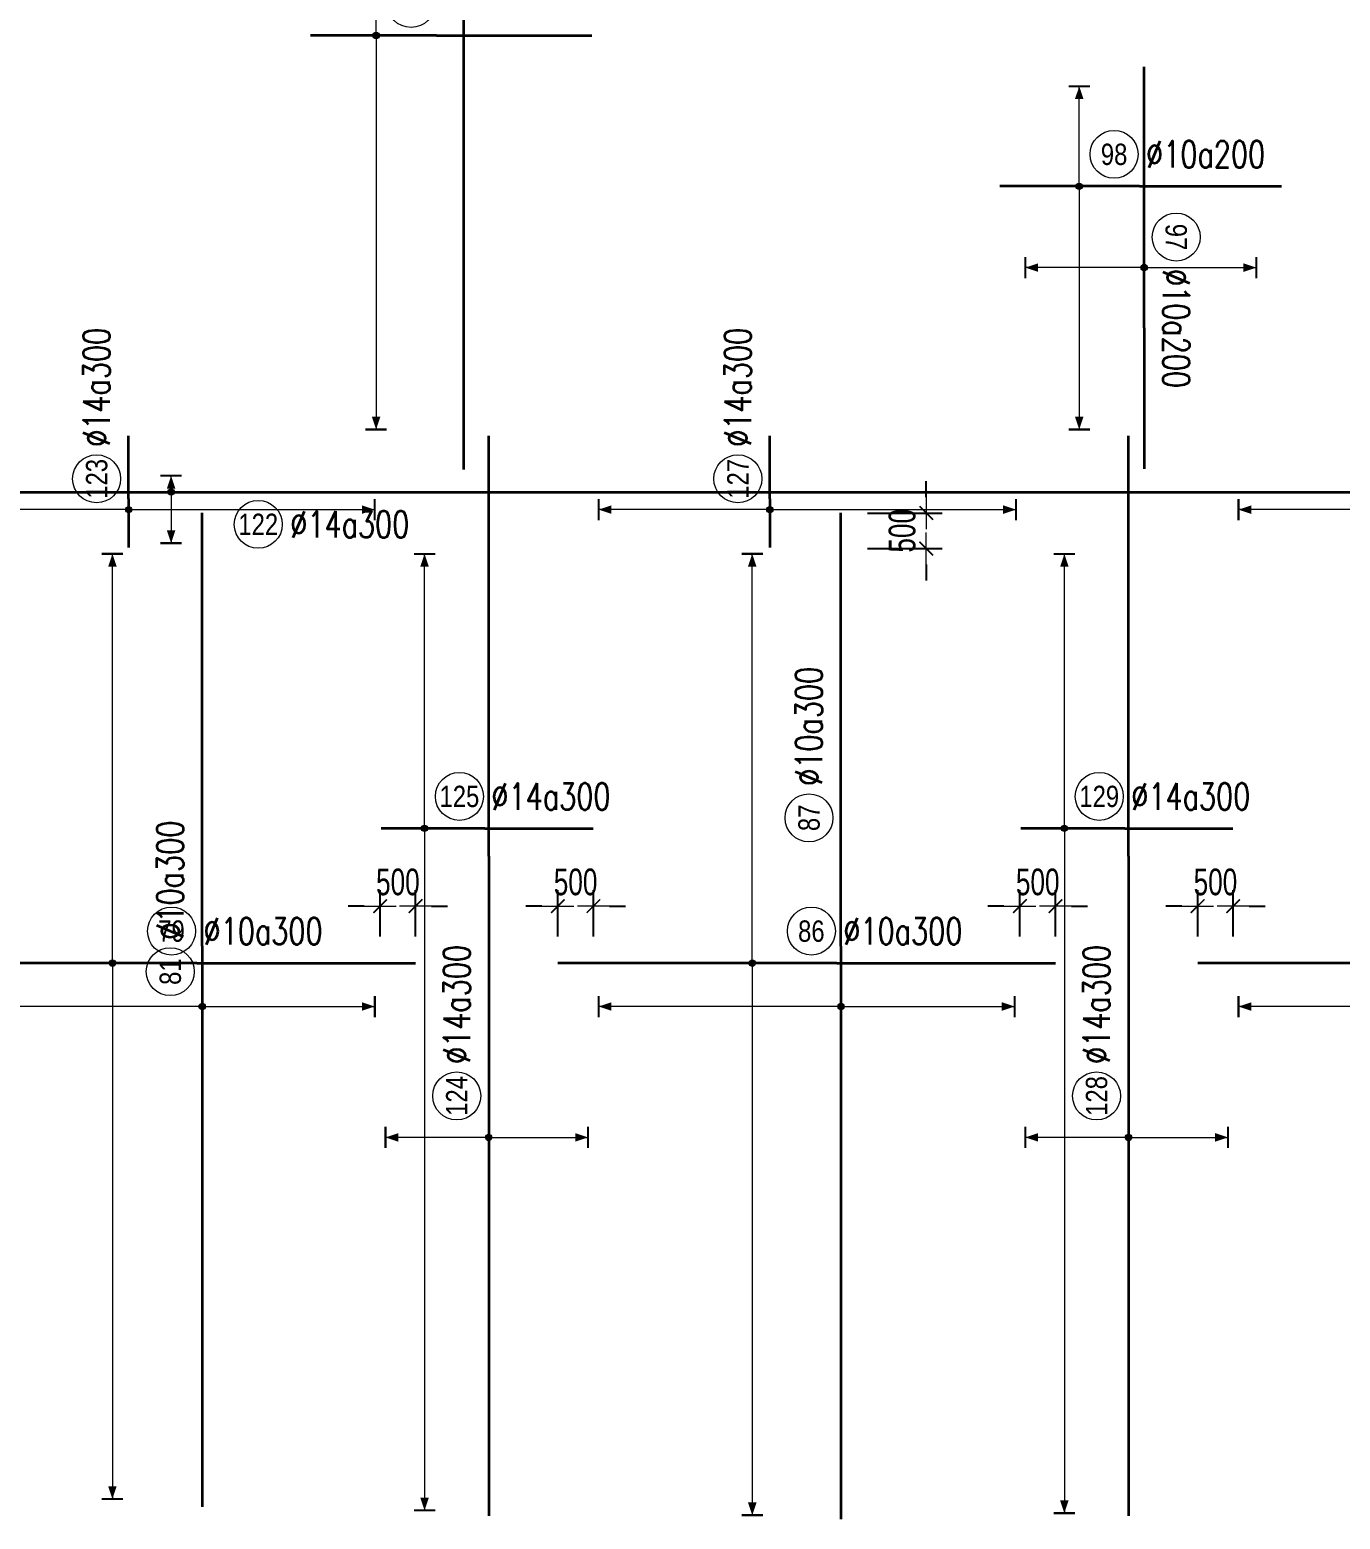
# Model space of a CAD drawing. Header units: millimetres. Extents: x -179076 to 505271, y -26127 to 124331.
# Drawn here: x 48273 to 66705, y 37041 to 58000 of the extents above; entities that cross this region are included whole.
import ezdxf
from ezdxf.enums import TextEntityAlignment as Align

# ---------------------------------------------------------------- set-up
doc = ezdxf.new("R2010")
doc.units = ezdxf.units.MM
doc.layers.get('0').update_dxf_attribs({"lineweight": 20})
doc.layers.get('Defpoints').update_dxf_attribs({"color": 151, "lineweight": 9})
for name, color, linetype, lineweight in [('NDC_S_DIM', 1, 'Continuous', 15), ('NDC_S_REBAR', 4, 'Continuous', 35), ('NDC_S_VN TEXT', 7, 'Continuous', 20)]:
    doc.layers.add(name, color=color, linetype=linetype, lineweight=lineweight)
doc.styles.add('ARIAL', font='arial.ttf', dxfattribs={"width": 0.8})
doc.styles.add('NDC_DIM', font='', dxfattribs={"width": 0.75})
doc.styles.add('NDC_EN TXT', font='romans.shx', dxfattribs={"width": 0.8})
doc.styles.get('NDC_DIM').set_extended_font_data('Dotum')
doc.dimstyles.new('NDC_dim_150', dxfattribs={"dimscale": 150, "dimtxt": 2.5, "dimasz": 1.5, "dimexe": 1.5, "dimexo": 2.5, "dimgap": 1, "dimtad": 1, "dimdec": 0, "dimzin": 0, "dimdsep": 46, "dimtxsty": 'NDC_DIM', "dimblk": 'DIMMARK', "dimcen": 0.09, "dimdle": 1.2, "dimclrd": 1, "dimclre": 1, "dimclrt": 3, "dimadec": 0, "dimazin": 0, "dimtfac": 1, "dimtdec": 0, "dimtix": 1, "dimtofl": 0, "dimtmove": 0, "dimatfit": 3, "dimfxl": 8, "dimfxlon": 1, "dimtolj": 1, "dimtzin": 0, "dimarcsym": 0})

# ---------------------------------------------------------------- blocks, each defined once
blk = doc.blocks.new('DIMMARK')
at = {"layer": 'NDC_S_DIM', "color": 1}
blk.add_line((-1.5, 0), (1, 0), dxfattribs=at)
at = {"layer": 'NDC_S_DIM', "color": 2, "const_width": 0.1}
blk.add_lwpolyline([(-0.424, -0.424), (0.424, 0.424)], dxfattribs=at)
blk = doc.blocks.new('*D227')
at = {"layer": 'Defpoints', "color": 0, "transparency": 16777216}
for p in [(65200, 45668), (64700, 44867), (65200, 44867)]:
    blk.add_point(p, dxfattribs=at)
at = {"layer": 'NDC_S_DIM', "color": 1, "lineweight": -2, "transparency": 16777216}
for p, q in [((64700, 45242), (64700, 45893)), ((65200, 45242), (65200, 45893)), ((64475, 45668), (64250, 45668)), ((65425, 45668), (65650, 45668))]:
    blk.add_line(p, q, dxfattribs=at)
at = {"layer": 'NDC_S_DIM', "color": 1, "lineweight": -2, "transparency": 16777216, "xscale": 225, "yscale": 225, "zscale": 225}
blk.add_blockref('DIMMARK', (64700, 45668), dxfattribs=at)
at = {"layer": 'NDC_S_DIM', "color": 1, "lineweight": -2, "transparency": 16777216, "xscale": 225, "yscale": 225, "zscale": 225, "rotation": 180}
blk.add_blockref('DIMMARK', (65200, 45668), dxfattribs=at)
at = {"layer": 'NDC_S_DIM', "color": 3, "transparency": 16777216, "insert": (64950, 46006), "char_height": 375, "attachment_point": 5, "style": 'NDC_DIM'}
blk.add_mtext('\\A1;500', dxfattribs=at)
blk = doc.blocks.new('*D228')
at = {"layer": 'Defpoints', "color": 0, "transparency": 16777216}
for p in [(62200, 45668), (62200, 44867), (62700, 44867)]:
    blk.add_point(p, dxfattribs=at)
at = {"layer": 'NDC_S_DIM', "color": 1, "lineweight": -2, "transparency": 16777216}
for p, q in [((62200, 45242), (62200, 45893)), ((62700, 45242), (62700, 45893)), ((61975, 45668), (61750, 45668)), ((62925, 45668), (63150, 45668))]:
    blk.add_line(p, q, dxfattribs=at)
at = {"layer": 'NDC_S_DIM', "color": 1, "lineweight": -2, "transparency": 16777216, "xscale": 225, "yscale": 225, "zscale": 225}
blk.add_blockref('DIMMARK', (62200, 45668), dxfattribs=at)
at = {"layer": 'NDC_S_DIM', "color": 1, "lineweight": -2, "transparency": 16777216, "xscale": 225, "yscale": 225, "zscale": 225, "rotation": 180}
blk.add_blockref('DIMMARK', (62700, 45668), dxfattribs=at)
at = {"layer": 'NDC_S_DIM', "color": 3, "transparency": 16777216, "insert": (62450, 46006), "char_height": 375, "attachment_point": 5, "style": 'NDC_DIM'}
blk.add_mtext('\\A1;500', dxfattribs=at)
blk = doc.blocks.new('*D229')
at = {"layer": 'Defpoints', "color": 0, "transparency": 16777216}
for p in [(56200, 45668), (55700, 44867), (56200, 44867)]:
    blk.add_point(p, dxfattribs=at)
at = {"layer": 'NDC_S_DIM', "color": 1, "lineweight": -2, "transparency": 16777216}
for p, q in [((55700, 45242), (55700, 45893)), ((56200, 45242), (56200, 45893)), ((55475, 45668), (55250, 45668)), ((56425, 45668), (56650, 45668))]:
    blk.add_line(p, q, dxfattribs=at)
at = {"layer": 'NDC_S_DIM', "color": 1, "lineweight": -2, "transparency": 16777216, "xscale": 225, "yscale": 225, "zscale": 225}
blk.add_blockref('DIMMARK', (55700, 45668), dxfattribs=at)
at = {"layer": 'NDC_S_DIM', "color": 1, "lineweight": -2, "transparency": 16777216, "xscale": 225, "yscale": 225, "zscale": 225, "rotation": 180}
blk.add_blockref('DIMMARK', (56200, 45668), dxfattribs=at)
at = {"layer": 'NDC_S_DIM', "color": 3, "transparency": 16777216, "insert": (55950, 46006), "char_height": 375, "attachment_point": 5, "style": 'NDC_DIM'}
blk.add_mtext('\\A1;500', dxfattribs=at)
blk = doc.blocks.new('*D230')
at = {"layer": 'Defpoints', "color": 0, "transparency": 16777216}
for p in [(53200, 45668), (53200, 44867), (53700, 44867)]:
    blk.add_point(p, dxfattribs=at)
at = {"layer": 'NDC_S_DIM', "color": 1, "lineweight": -2, "transparency": 16777216}
for p, q in [((53200, 45242), (53200, 45893)), ((53700, 45242), (53700, 45893)), ((52975, 45668), (52750, 45668)), ((53925, 45668), (54150, 45668))]:
    blk.add_line(p, q, dxfattribs=at)
at = {"layer": 'NDC_S_DIM', "color": 1, "lineweight": -2, "transparency": 16777216, "xscale": 225, "yscale": 225, "zscale": 225}
blk.add_blockref('DIMMARK', (53200, 45668), dxfattribs=at)
at = {"layer": 'NDC_S_DIM', "color": 1, "lineweight": -2, "transparency": 16777216, "xscale": 225, "yscale": 225, "zscale": 225, "rotation": 180}
blk.add_blockref('DIMMARK', (53700, 45668), dxfattribs=at)
at = {"layer": 'NDC_S_DIM', "color": 3, "transparency": 16777216, "insert": (53450, 46006), "char_height": 375, "attachment_point": 5, "style": 'NDC_DIM'}
blk.add_mtext('\\A1;500', dxfattribs=at)
blk = doc.blocks.new('*D237')
at = {"layer": 'Defpoints', "color": 0, "transparency": 16777216}
for p in [(59683, 51200), (59683, 50700), (60882, 50700)]:
    blk.add_point(p, dxfattribs=at)
at = {"layer": 'NDC_S_DIM', "color": 1, "lineweight": -2, "transparency": 16777216}
for p, q in [((60882, 51425), (60882, 51650)), ((60058, 51200), (61107, 51200)), ((60058, 50700), (61107, 50700)), ((60882, 50475), (60882, 50250))]:
    blk.add_line(p, q, dxfattribs=at)
at = {"layer": 'NDC_S_DIM', "color": 1, "lineweight": -2, "transparency": 16777216, "xscale": 225, "yscale": 225, "zscale": 225}
for p, rotation in [((60882, 51200), 270), ((60882, 50700), 90)]:
    blk.add_blockref('DIMMARK', p, dxfattribs=dict(at, rotation=rotation))
at = {"layer": 'NDC_S_DIM', "color": 3, "transparency": 16777216, "insert": (60544, 50950), "char_height": 375, "attachment_point": 5, "rotation": 90, "style": 'NDC_DIM'}
blk.add_mtext('\\A1;500', dxfattribs=at)
blk = doc.blocks.new('*U405')
h = blk.add_hatch(color=6)
edge = h.paths.add_edge_path()
edge.add_arc((-7.93, 0), 0.3, 0, 360)
at = {"layer": 'NDC_S_DIM', "color": 8}
for q in [(-7.93, 38.39), (-7.93, -50.28)]:
    blk.add_line((-7.93, 0), q, dxfattribs=at)
for points in [[(-8.93, 38.39, 0.2, 0.2, 0), (-6.93, 38.39, 0, 0, 0)], [(-8.93, -50.28, 0.2, 0.2, 0), (-6.93, -50.28, 0, 0, 0)]]:
    blk.add_lwpolyline(points, format="xyseb", dxfattribs=at)
at = {"layer": 'NDC_S_DIM'}
blk.add_circle((-2.39, 3), 2.25, dxfattribs=at)
at = {"layer": 'NDC_S_DIM', "color": 6}
blk.add_circle((-7.93, 0), 0.3, dxfattribs=at)
at = {"layer": 'NDC_S_DIM', "color": 8}
for points in [[(-8.33, 37.19), (-7.93, 38.39), (-7.53, 37.19)], [(-8.33, -49.08), (-7.93, -50.28), (-7.53, -49.08)]]:
    blk.add_solid(points, dxfattribs=at)
at = {"layer": 'NDC_S_REBAR'}
for p, q in [((0, 0), (-26.16, 0)), ((-26.16, 0), (-26.16, 0)), ((0, 0), (20.5, 0)), ((20.5, 0), (20.5, 0)), ((20.5, 0), (20.5, 0)), ((-26.16, 0), (-26.16, 0))]:
    blk.add_line(p, q, dxfattribs=at)
at = {"layer": 'NDC_S_VN TEXT', "color": 3, "style": 'NDC_EN TXT', "width": 0.75}
blk.add_attdef('DKT', (0.61, 1.75), '', height=2.5, dxfattribs=at)
at = {"layer": 'NDC_S_VN TEXT', "style": 'ARIAL', "width": 0.8}
blk.add_attdef('KHT', text='', height=2, dxfattribs=at).set_placement((-2.39, 3), align=Align.MIDDLE_CENTER)
blk = doc.blocks.new('*U404')
h = blk.add_hatch(color=6)
edge = h.paths.add_edge_path()
edge.add_arc((-7.93, 0), 0.3, 0, 360)
at = {"layer": 'NDC_S_DIM', "color": 8}
for q in [(-7.93, 38.39), (-7.93, -51.8)]:
    blk.add_line((-7.93, 0), q, dxfattribs=at)
for points in [[(-8.93, 38.39, 0.2, 0.2, 0), (-6.93, 38.39, 0, 0, 0)], [(-8.93, -51.8, 0.2, 0.2, 0), (-6.93, -51.8, 0, 0, 0)]]:
    blk.add_lwpolyline(points, format="xyseb", dxfattribs=at)
at = {"layer": 'NDC_S_DIM'}
blk.add_circle((-2.39, 3), 2.25, dxfattribs=at)
at = {"layer": 'NDC_S_DIM', "color": 6}
blk.add_circle((-7.93, 0), 0.3, dxfattribs=at)
at = {"layer": 'NDC_S_DIM', "color": 8}
for points in [[(-8.33, 37.19), (-7.93, 38.39), (-7.53, 37.19)], [(-8.33, -50.6), (-7.93, -51.8), (-7.53, -50.6)]]:
    blk.add_solid(points, dxfattribs=at)
at = {"layer": 'NDC_S_REBAR'}
for p, q in [((0, 0), (-26.16, 0)), ((-26.16, 0), (-26.16, 0)), ((0, 0), (20.5, 0)), ((20.5, 0), (20.5, 0)), ((20.5, 0), (20.5, 0)), ((-26.16, 0), (-26.16, 0))]:
    blk.add_line(p, q, dxfattribs=at)
at = {"layer": 'NDC_S_VN TEXT', "color": 3, "style": 'NDC_EN TXT', "width": 0.75}
blk.add_attdef('DKT', (0.61, 1.75), '', height=2.5, dxfattribs=at)
at = {"layer": 'NDC_S_VN TEXT', "style": 'ARIAL', "width": 0.8}
blk.add_attdef('KHT', text='', height=2, dxfattribs=at).set_placement((-2.39, 3), align=Align.MIDDLE_CENTER)
blk = doc.blocks.new('*U403')
h = blk.add_hatch(color=6)
edge = h.paths.add_edge_path()
edge.add_arc((-7.93, 0), 0.3, 0, 360)
at = {"layer": 'NDC_S_DIM', "color": 8}
for q in [(-7.93, 38.39), (-7.93, -50.72)]:
    blk.add_line((-7.93, 0), q, dxfattribs=at)
for points in [[(-8.93, 38.39, 0.2, 0.2, 0), (-6.93, 38.39, 0, 0, 0)], [(-8.93, -50.72, 0.2, 0.2, 0), (-6.93, -50.72, 0, 0, 0)]]:
    blk.add_lwpolyline(points, format="xyseb", dxfattribs=at)
at = {"layer": 'NDC_S_DIM'}
blk.add_circle((-2.39, 3), 2.25, dxfattribs=at)
at = {"layer": 'NDC_S_DIM', "color": 6}
blk.add_circle((-7.93, 0), 0.3, dxfattribs=at)
at = {"layer": 'NDC_S_DIM', "color": 8}
for points in [[(-8.33, 37.19), (-7.93, 38.39), (-7.53, 37.19)], [(-8.33, -49.52), (-7.93, -50.72), (-7.53, -49.52)]]:
    blk.add_solid(points, dxfattribs=at)
at = {"layer": 'NDC_S_REBAR'}
for p, q in [((0, 0), (-26.16, 0)), ((-26.16, 0), (-26.16, 0)), ((0, 0), (20.5, 0)), ((20.5, 0), (20.5, 0)), ((20.5, 0), (20.5, 0)), ((-26.16, 0), (-26.16, 0))]:
    blk.add_line(p, q, dxfattribs=at)
at = {"layer": 'NDC_S_VN TEXT', "color": 3, "style": 'NDC_EN TXT', "width": 0.75}
blk.add_attdef('DKT', (0.61, 1.75), '', height=2.5, dxfattribs=at)
at = {"layer": 'NDC_S_VN TEXT', "style": 'ARIAL', "width": 0.8}
blk.add_attdef('KHT', text='', height=2, dxfattribs=at).set_placement((-2.39, 3), align=Align.MIDDLE_CENTER)
blk = doc.blocks.new('*U394')
h = blk.add_hatch(color=6)
edge = h.paths.add_edge_path()
edge.add_arc((-5.66, 0), 0.3, 0, 360)
at = {"layer": 'NDC_S_DIM', "color": 8}
for q in [(-5.66, 25.75), (-5.66, -63.98)]:
    blk.add_line((-5.66, 0), q, dxfattribs=at)
for points in [[(-6.66, 25.75, 0.2, 0.2, 0), (-4.66, 25.75, 0, 0, 0)], [(-6.66, -63.98, 0.2, 0.2, 0), (-4.66, -63.98, 0, 0, 0)]]:
    blk.add_lwpolyline(points, format="xyseb", dxfattribs=at)
at = {"layer": 'NDC_S_DIM'}
blk.add_circle((-2.39, 3), 2.25, dxfattribs=at)
at = {"layer": 'NDC_S_DIM', "color": 6}
blk.add_circle((-5.66, 0), 0.3, dxfattribs=at)
at = {"layer": 'NDC_S_DIM', "color": 8}
for points in [[(-6.06, 24.55), (-5.66, 25.75), (-5.26, 24.55)], [(-6.06, -62.78), (-5.66, -63.98), (-5.26, -62.78)]]:
    blk.add_solid(points, dxfattribs=at)
at = {"layer": 'NDC_S_REBAR'}
for p, q in [((0, 0), (-9.73, 0)), ((-9.73, 0), (-9.73, 0)), ((0, 0), (10.15, 0)), ((10.15, 0), (10.15, 0)), ((10.15, 0), (10.15, 0)), ((-9.73, 0), (-9.73, 0))]:
    blk.add_line(p, q, dxfattribs=at)
at = {"layer": 'NDC_S_VN TEXT', "color": 3, "style": 'NDC_EN TXT', "width": 0.75}
blk.add_attdef('DKT', (0.61, 1.75), '', height=2.5, dxfattribs=at)
at = {"layer": 'NDC_S_VN TEXT', "style": 'ARIAL', "width": 0.8}
blk.add_attdef('KHT', text='', height=2, dxfattribs=at).set_placement((-2.39, 3), align=Align.MIDDLE_CENTER)
blk = doc.blocks.new('*U393')
h = blk.add_hatch(color=6)
edge = h.paths.add_edge_path()
edge.add_arc((-5.66, 0), 0.3, 0, 360)
at = {"layer": 'NDC_S_DIM', "color": 8}
for q in [(-5.66, 25.75), (-5.66, -64.24)]:
    blk.add_line((-5.66, 0), q, dxfattribs=at)
for points in [[(-6.66, 25.75, 0.2, 0.2, 0), (-4.66, 25.75, 0, 0, 0)], [(-6.66, -64.24, 0.2, 0.2, 0), (-4.66, -64.24, 0, 0, 0)]]:
    blk.add_lwpolyline(points, format="xyseb", dxfattribs=at)
at = {"layer": 'NDC_S_DIM'}
blk.add_circle((-2.39, 3), 2.25, dxfattribs=at)
at = {"layer": 'NDC_S_DIM', "color": 6}
blk.add_circle((-5.66, 0), 0.3, dxfattribs=at)
at = {"layer": 'NDC_S_DIM', "color": 8}
for points in [[(-6.06, 24.55), (-5.66, 25.75), (-5.26, 24.55)], [(-6.06, -63.04), (-5.66, -64.24), (-5.26, -63.04)]]:
    blk.add_solid(points, dxfattribs=at)
at = {"layer": 'NDC_S_REBAR'}
for p, q in [((0, 0), (-9.73, 0)), ((-9.73, 0), (-9.73, 0)), ((0, 0), (10.15, 0)), ((10.15, 0), (10.15, 0)), ((10.15, 0), (10.15, 0)), ((-9.73, 0), (-9.73, 0))]:
    blk.add_line(p, q, dxfattribs=at)
at = {"layer": 'NDC_S_VN TEXT', "color": 3, "style": 'NDC_EN TXT', "width": 0.75}
blk.add_attdef('DKT', (0.61, 1.75), '', height=2.5, dxfattribs=at)
at = {"layer": 'NDC_S_VN TEXT', "style": 'ARIAL', "width": 0.8}
blk.add_attdef('KHT', text='', height=2, dxfattribs=at).set_placement((-2.39, 3), align=Align.MIDDLE_CENTER)
blk = doc.blocks.new('*U384')
h = blk.add_hatch(color=6)
edge = h.paths.add_edge_path()
edge.add_arc((-5.66, 0), 0.3, 0, 360)
at = {"layer": 'NDC_S_DIM', "color": 8}
for q in [(-5.66, 22.82), (-5.66, -16.18)]:
    blk.add_line((-5.66, 0), q, dxfattribs=at)
for points in [[(-6.66, 22.82, 0.2, 0.2, 0), (-4.66, 22.82, 0, 0, 0)], [(-6.66, -16.18, 0.2, 0.2, 0), (-4.66, -16.18, 0, 0, 0)]]:
    blk.add_lwpolyline(points, format="xyseb", dxfattribs=at)
at = {"layer": 'NDC_S_DIM'}
blk.add_circle((-2.39, 3), 2.25, dxfattribs=at)
at = {"layer": 'NDC_S_DIM', "color": 6}
blk.add_circle((-5.66, 0), 0.3, dxfattribs=at)
at = {"layer": 'NDC_S_DIM', "color": 8}
for points in [[(-6.06, 21.62), (-5.66, 22.82), (-5.26, 21.62)], [(-6.06, -14.98), (-5.66, -16.18), (-5.26, -14.98)]]:
    blk.add_solid(points, dxfattribs=at)
at = {"layer": 'NDC_S_REBAR'}
for p, q in [((0, 0), (-52.6, 0)), ((-52.6, 0), (-52.6, 0)), ((0, 0), (40.64, 0)), ((40.64, 0), (40.64, 0)), ((40.64, 0), (40.64, 0)), ((-52.6, 0), (-52.6, 0))]:
    blk.add_line(p, q, dxfattribs=at)
at = {"layer": 'NDC_S_VN TEXT', "color": 3, "style": 'NDC_EN TXT', "width": 0.75}
blk.add_attdef('DKT', (0.61, 1.75), '', height=2.5, dxfattribs=at)
at = {"layer": 'NDC_S_VN TEXT', "style": 'ARIAL', "width": 0.8}
blk.add_attdef('KHT', text='', height=2, dxfattribs=at).set_placement((-2.39, 3), align=Align.MIDDLE_CENTER)
blk = doc.blocks.new('*U383')
h = blk.add_hatch(color=6)
edge = h.paths.add_edge_path()
edge.add_arc((-5.66, 0), 0.3, 0, 360)
at = {"layer": 'NDC_S_DIM', "color": 8}
for q in [(-5.66, 22.72), (-5.66, -16.28)]:
    blk.add_line((-5.66, 0), q, dxfattribs=at)
for points in [[(-6.66, 22.72, 0.2, 0.2, 0), (-4.66, 22.72, 0, 0, 0)], [(-6.66, -16.28, 0.2, 0.2, 0), (-4.66, -16.28, 0, 0, 0)]]:
    blk.add_lwpolyline(points, format="xyseb", dxfattribs=at)
at = {"layer": 'NDC_S_DIM'}
blk.add_circle((12.04, 3), 2.25, dxfattribs=at)
at = {"layer": 'NDC_S_DIM', "color": 6}
blk.add_circle((-5.66, 0), 0.3, dxfattribs=at)
at = {"layer": 'NDC_S_DIM', "color": 8}
for points in [[(-6.06, 21.52), (-5.66, 22.72), (-5.26, 21.52)], [(-6.06, -15.08), (-5.66, -16.28), (-5.26, -15.08)]]:
    blk.add_solid(points, dxfattribs=at)
at = {"layer": 'NDC_S_REBAR'}
for p, q in [((0, 0), (-53.76, 0)), ((-53.76, 0), (-53.76, 0)), ((0, 0), (40.64, 0)), ((40.64, 0), (40.64, 0)), ((40.64, 0), (40.64, 0)), ((-53.76, 0), (-53.76, 0))]:
    blk.add_line(p, q, dxfattribs=at)
at = {"layer": 'NDC_S_VN TEXT', "color": 3, "style": 'NDC_EN TXT', "width": 0.75}
blk.add_attdef('DKT', (15.04, 1.75), '', height=2.5, dxfattribs=at)
at = {"layer": 'NDC_S_VN TEXT', "style": 'ARIAL', "width": 0.8}
blk.add_attdef('KHT', text='', height=2, dxfattribs=at).set_placement((12.04, 3), align=Align.MIDDLE_CENTER)
blk = doc.blocks.new('*U382')
h = blk.add_hatch(color=6)
edge = h.paths.add_edge_path()
edge.add_arc((-5.66, 0), 0.3, 0, 360)
at = {"layer": 'NDC_S_DIM', "color": 8}
for q in [(-5.66, 22.67), (-5.66, -16.33)]:
    blk.add_line((-5.66, 0), q, dxfattribs=at)
for points in [[(-6.66, 22.67, 0.2, 0.2, 0), (-4.66, 22.67, 0, 0, 0)], [(-6.66, -16.33, 0.2, 0.2, 0), (-4.66, -16.33, 0, 0, 0)]]:
    blk.add_lwpolyline(points, format="xyseb", dxfattribs=at)
at = {"layer": 'NDC_S_DIM'}
blk.add_circle((9.62, 3), 2.25, dxfattribs=at)
at = {"layer": 'NDC_S_DIM', "color": 6}
blk.add_circle((-5.66, 0), 0.3, dxfattribs=at)
at = {"layer": 'NDC_S_DIM', "color": 8}
for points in [[(-6.06, 21.47), (-5.66, 22.67), (-5.26, 21.47)], [(-6.06, -15.13), (-5.66, -16.33), (-5.26, -15.13)]]:
    blk.add_solid(points, dxfattribs=at)
at = {"layer": 'NDC_S_REBAR'}
for p, q in [((0, 0), (-52.32, 0)), ((-52.32, 0), (-52.32, 0)), ((0, 0), (40.64, 0)), ((40.64, 0), (40.64, 0)), ((40.64, 0), (40.64, 0)), ((-52.32, 0), (-52.32, 0))]:
    blk.add_line(p, q, dxfattribs=at)
at = {"layer": 'NDC_S_VN TEXT', "color": 3, "style": 'NDC_EN TXT', "width": 0.75}
blk.add_attdef('DKT', (12.62, 1.75), '', height=2.5, dxfattribs=at)
at = {"layer": 'NDC_S_VN TEXT', "style": 'ARIAL', "width": 0.8}
blk.add_attdef('KHT', text='', height=2, dxfattribs=at).set_placement((9.62, 3), align=Align.MIDDLE_CENTER)
blk = doc.blocks.new('*U375')
h = blk.add_hatch(color=6)
edge = h.paths.add_edge_path()
edge.add_arc((-26.39, 0), 0.3, 0, 360)
at = {"layer": 'NDC_S_DIM', "color": 8}
for q in [(-26.39, 9.68), (-26.39, -9.32)]:
    blk.add_line((-26.39, 0), q, dxfattribs=at)
for points in [[(-27.39, 9.68, 0.2, 0.2, 0), (-25.39, 9.68, 0, 0, 0)], [(-27.39, -9.32, 0.2, 0.2, 0), (-25.39, -9.32, 0, 0, 0)]]:
    blk.add_lwpolyline(points, format="xyseb", dxfattribs=at)
at = {"layer": 'NDC_S_DIM'}
blk.add_circle((-22.5, 3), 2.25, dxfattribs=at)
at = {"layer": 'NDC_S_DIM', "color": 6}
blk.add_circle((-26.39, 0), 0.3, dxfattribs=at)
at = {"layer": 'NDC_S_DIM', "color": 8}
for points in [[(-26.79, 8.48), (-26.39, 9.68), (-25.99, 8.48)], [(-26.79, -8.12), (-26.39, -9.32), (-25.99, -8.12)]]:
    blk.add_solid(points, dxfattribs=at)
at = {"layer": 'NDC_S_REBAR'}
for p, q in [((0, 0), (-61.89, 0)), ((-61.89, 0), (-61.89, 0)), ((0, 0), (39.42, 0)), ((39.42, 0), (39.42, 0)), ((39.42, 0), (39.42, 0)), ((-61.89, 0), (-61.89, 0))]:
    blk.add_line(p, q, dxfattribs=at)
at = {"layer": 'NDC_S_VN TEXT', "color": 3, "style": 'NDC_EN TXT', "width": 0.75}
blk.add_attdef('DKT', (-19.5, 1.75), '', height=2.5, dxfattribs=at)
at = {"layer": 'NDC_S_VN TEXT', "style": 'ARIAL', "width": 0.8}
blk.add_attdef('KHT', text='', height=2, dxfattribs=at).set_placement((-22.5, 3), align=Align.MIDDLE_CENTER)
blk = doc.blocks.new('*U374')
h = blk.add_hatch(color=6)
edge = h.paths.add_edge_path()
edge.add_arc((-26.39, 0), 0.3, 0, 360)
at = {"layer": 'NDC_S_DIM', "color": 8}
for q in [(-26.39, 9.68), (-26.39, -9.32)]:
    blk.add_line((-26.39, 0), q, dxfattribs=at)
for points in [[(-27.39, 9.68, 0.2, 0.2, 0), (-25.39, 9.68, 0, 0, 0)], [(-27.39, -9.32, 0.2, 0.2, 0), (-25.39, -9.32, 0, 0, 0)]]:
    blk.add_lwpolyline(points, format="xyseb", dxfattribs=at)
at = {"layer": 'NDC_S_DIM'}
blk.add_circle((-22.5, 3), 2.25, dxfattribs=at)
at = {"layer": 'NDC_S_DIM', "color": 6}
blk.add_circle((-26.39, 0), 0.3, dxfattribs=at)
at = {"layer": 'NDC_S_DIM', "color": 8}
for points in [[(-26.79, 8.48), (-26.39, 9.68), (-25.99, 8.48)], [(-26.79, -8.12), (-26.39, -9.32), (-25.99, -8.12)]]:
    blk.add_solid(points, dxfattribs=at)
at = {"layer": 'NDC_S_REBAR'}
for p, q in [((0, 0), (-61.88, 0)), ((-61.88, 0), (-61.88, 0)), ((0, 0), (39.42, 0)), ((39.42, 0), (39.42, 0)), ((39.42, 0), (39.42, 0)), ((-61.88, 0), (-61.88, 0))]:
    blk.add_line(p, q, dxfattribs=at)
at = {"layer": 'NDC_S_VN TEXT', "color": 3, "style": 'NDC_EN TXT', "width": 0.75}
blk.add_attdef('DKT', (-19.5, 1.75), '', height=2.5, dxfattribs=at)
at = {"layer": 'NDC_S_VN TEXT', "style": 'ARIAL', "width": 0.8}
blk.add_attdef('KHT', text='', height=2, dxfattribs=at).set_placement((-22.5, 3), align=Align.MIDDLE_CENTER)
blk = doc.blocks.new('*U361')
h = blk.add_hatch(color=6)
edge = h.paths.add_edge_path()
edge.add_arc((-1.02, 0), 0.3, 0, 360)
at = {"layer": 'NDC_S_DIM', "color": 8}
for q in [(-1.02, 15.92), (-1.02, -23.08)]:
    blk.add_line((-1.02, 0), q, dxfattribs=at)
for points in [[(-2.02, 15.92, 0.2, 0.2, 0), (-0.02, 15.92, 0, 0, 0)], [(-2.02, -23.08, 0.2, 0.2, 0), (-0.02, -23.08, 0, 0, 0)]]:
    blk.add_lwpolyline(points, format="xyseb", dxfattribs=at)
at = {"layer": 'NDC_S_DIM'}
blk.add_circle((1.87, 3), 2.25, dxfattribs=at)
at = {"layer": 'NDC_S_DIM', "color": 6}
blk.add_circle((-1.02, 0), 0.3, dxfattribs=at)
at = {"layer": 'NDC_S_DIM', "color": 8}
for points in [[(-1.42, 14.72), (-1.02, 15.92), (-0.62, 14.72)], [(-1.42, -21.88), (-1.02, -23.08), (-0.62, -21.88)]]:
    blk.add_solid(points, dxfattribs=at)
at = {"layer": 'NDC_S_REBAR'}
for p, q in [((0, 0), (-4.57, 0)), ((-4.57, 0), (-4.57, 0)), ((0, 0), (5.9, 0)), ((5.9, 0), (5.9, 0)), ((5.9, 0), (5.9, 0)), ((-4.57, 0), (-4.57, 0))]:
    blk.add_line(p, q, dxfattribs=at)
at = {"layer": 'NDC_S_VN TEXT', "color": 3, "style": 'NDC_EN TXT', "width": 0.75}
blk.add_attdef('DKT', (4.87, 1.75), '', height=2.5, dxfattribs=at)
at = {"layer": 'NDC_S_VN TEXT', "style": 'ARIAL', "width": 0.8}
blk.add_attdef('KHT', text='', height=2, dxfattribs=at).set_placement((1.87, 3), align=Align.MIDDLE_CENTER)
blk = doc.blocks.new('*U360')
h = blk.add_hatch(color=6)
edge = h.paths.add_edge_path()
edge.add_arc((-1.02, 0), 0.3, 0, 360)
at = {"layer": 'NDC_S_DIM', "color": 8}
for q in [(-1.02, 16.05), (-1.02, -23.08)]:
    blk.add_line((-1.02, 0), q, dxfattribs=at)
for points in [[(-2.02, 16.05, 0.2, 0.2, 0), (-0.02, 16.05, 0, 0, 0)], [(-2.02, -23.08, 0.2, 0.2, 0), (-0.02, -23.08, 0, 0, 0)]]:
    blk.add_lwpolyline(points, format="xyseb", dxfattribs=at)
at = {"layer": 'NDC_S_DIM'}
blk.add_circle((1.87, 3), 2.25, dxfattribs=at)
at = {"layer": 'NDC_S_DIM', "color": 6}
blk.add_circle((-1.02, 0), 0.3, dxfattribs=at)
at = {"layer": 'NDC_S_DIM', "color": 8}
for points in [[(-1.42, 14.85), (-1.02, 16.05), (-0.62, 14.85)], [(-1.42, -21.88), (-1.02, -23.08), (-0.62, -21.88)]]:
    blk.add_solid(points, dxfattribs=at)
at = {"layer": 'NDC_S_REBAR'}
for p, q in [((0, 0), (-4.57, 0)), ((-4.57, 0), (-4.57, 0)), ((0, 0), (5.9, 0)), ((5.9, 0), (5.9, 0)), ((5.9, 0), (5.9, 0)), ((-4.57, 0), (-4.57, 0))]:
    blk.add_line(p, q, dxfattribs=at)
at = {"layer": 'NDC_S_VN TEXT', "color": 3, "style": 'NDC_EN TXT', "width": 0.75}
blk.add_attdef('DKT', (4.87, 1.75), '', height=2.5, dxfattribs=at)
at = {"layer": 'NDC_S_VN TEXT', "style": 'ARIAL', "width": 0.8}
blk.add_attdef('KHT', text='', height=2, dxfattribs=at).set_placement((1.87, 3), align=Align.MIDDLE_CENTER)
blk = doc.blocks.new('*U359')
h = blk.add_hatch(color=6)
edge = h.paths.add_edge_path()
edge.add_arc((-1.02, 0), 0.3, 0, 360)
at = {"layer": 'NDC_S_DIM', "color": 8}
for q in [(-1.02, 17.36), (-1.02, -21.64)]:
    blk.add_line((-1.02, 0), q, dxfattribs=at)
for points in [[(-2.02, 17.36, 0.2, 0.2, 0), (-0.02, 17.36, 0, 0, 0)], [(-2.02, -21.64, 0.2, 0.2, 0), (-0.02, -21.64, 0, 0, 0)]]:
    blk.add_lwpolyline(points, format="xyseb", dxfattribs=at)
at = {"layer": 'NDC_S_DIM'}
blk.add_circle((1.87, 3), 2.25, dxfattribs=at)
at = {"layer": 'NDC_S_DIM', "color": 6}
blk.add_circle((-1.02, 0), 0.3, dxfattribs=at)
at = {"layer": 'NDC_S_DIM', "color": 8}
for points in [[(-1.42, 16.16), (-1.02, 17.36), (-0.62, 16.16)], [(-1.42, -20.44), (-1.02, -21.64), (-0.62, -20.44)]]:
    blk.add_solid(points, dxfattribs=at)
at = {"layer": 'NDC_S_REBAR'}
for p, q in [((0, 0), (-4.57, 0)), ((-4.57, 0), (-4.57, 0)), ((0, 0), (5.9, 0)), ((5.9, 0), (5.9, 0)), ((5.9, 0), (5.9, 0)), ((-4.57, 0), (-4.57, 0))]:
    blk.add_line(p, q, dxfattribs=at)
at = {"layer": 'NDC_S_VN TEXT', "color": 3, "style": 'NDC_EN TXT', "width": 0.75}
blk.add_attdef('DKT', (4.87, 1.75), '', height=2.5, dxfattribs=at)
at = {"layer": 'NDC_S_VN TEXT', "style": 'ARIAL', "width": 0.8}
blk.add_attdef('KHT', text='', height=2, dxfattribs=at).set_placement((1.87, 3), align=Align.MIDDLE_CENTER)
blk = doc.blocks.new('*U357')
h = blk.add_hatch(color=6)
edge = h.paths.add_edge_path()
edge.add_arc((27.07, 0), 0.3, 0, 360)
at = {"layer": 'NDC_S_DIM', "color": 8}
for q in [(27.07, 1.53), (27.07, -4.8)]:
    blk.add_line((27.07, 0), q, dxfattribs=at)
for points in [[(26.07, 1.53, 0.2, 0.2, 0), (28.07, 1.53, 0, 0, 0)], [(26.07, -4.8, 0.2, 0.2, 0), (28.07, -4.8, 0, 0, 0)]]:
    blk.add_lwpolyline(points, format="xyseb", dxfattribs=at)
at = {"layer": 'NDC_S_DIM', "color": 6}
blk.add_circle((27.07, 0), 0.3, dxfattribs=at)
at = {"layer": 'NDC_S_DIM'}
blk.add_circle((35.24, -3.03), 2.25, dxfattribs=at)
at = {"layer": 'NDC_S_DIM', "color": 8}
for points in [[(26.67, 0.33), (27.07, 1.53), (27.47, 0.33)], [(26.67, -3.6), (27.07, -4.8), (27.47, -3.6)]]:
    blk.add_solid(points, dxfattribs=at)
at = {"layer": 'NDC_S_REBAR'}
blk.add_line((0, 0), (281.19, 0), dxfattribs=at)
at = {"layer": 'NDC_S_VN TEXT', "style": 'ARIAL', "width": 0.8}
blk.add_attdef('KHT', text='', height=2, dxfattribs=at).set_placement((35.24, -3.03), align=Align.MIDDLE_CENTER)
at = {"layer": 'NDC_S_VN TEXT', "color": 3, "style": 'NDC_EN TXT', "width": 0.75}
blk.add_attdef('DKT', (38.24, -4.28), '', height=2.5, dxfattribs=at)
blk = doc.blocks.new('*U355')
h = blk.add_hatch(color=6)
edge = h.paths.add_edge_path()
edge.add_arc((-5.66, 0), 0.3, 0, 360)
at = {"layer": 'NDC_S_DIM', "color": 8}
for q in [(-5.66, 38.03), (-5.66, -36.97)]:
    blk.add_line((-5.66, 0), q, dxfattribs=at)
for points in [[(-6.66, 38.03, 0.2, 0.2, 0), (-4.66, 38.03, 0, 0, 0)], [(-6.66, -36.97, 0.2, 0.2, 0), (-4.66, -36.97, 0, 0, 0)]]:
    blk.add_lwpolyline(points, format="xyseb", dxfattribs=at)
at = {"layer": 'NDC_S_DIM'}
blk.add_circle((-2.39, 3), 2.25, dxfattribs=at)
at = {"layer": 'NDC_S_DIM', "color": 6}
blk.add_circle((-5.66, 0), 0.3, dxfattribs=at)
at = {"layer": 'NDC_S_DIM', "color": 8}
for points in [[(-6.06, 36.83), (-5.66, 38.03), (-5.26, 36.83)], [(-6.06, -35.77), (-5.66, -36.97), (-5.26, -35.77)]]:
    blk.add_solid(points, dxfattribs=at)
at = {"layer": 'NDC_S_REBAR'}
for p, q in [((0, 0), (-11.82, 0)), ((-11.82, 0), (-11.82, 0)), ((0, 0), (14.58, 0)), ((14.58, 0), (14.58, 0)), ((14.58, 0), (14.58, 0)), ((-11.82, 0), (-11.82, 0))]:
    blk.add_line(p, q, dxfattribs=at)
at = {"layer": 'NDC_S_VN TEXT', "color": 3, "style": 'NDC_EN TXT', "width": 0.75}
blk.add_attdef('DKT', (0.61, 1.75), '', height=2.5, dxfattribs=at)
at = {"layer": 'NDC_S_VN TEXT', "style": 'ARIAL', "width": 0.8}
blk.add_attdef('KHT', text='', height=2, dxfattribs=at).set_placement((-2.39, 3), align=Align.MIDDLE_CENTER)
blk = doc.blocks.new('*U354')
h = blk.add_hatch(color=6)
edge = h.paths.add_edge_path()
edge.add_arc((-5.66, 0), 0.3, 0, 360)
at = {"layer": 'NDC_S_DIM', "color": 8}
for q in [(-5.66, 9.38), (-5.66, -22.82)]:
    blk.add_line((-5.66, 0), q, dxfattribs=at)
for points in [[(-6.66, 9.38, 0.2, 0.2, 0), (-4.66, 9.38, 0, 0, 0)], [(-6.66, -22.82, 0.2, 0.2, 0), (-4.66, -22.82, 0, 0, 0)]]:
    blk.add_lwpolyline(points, format="xyseb", dxfattribs=at)
at = {"layer": 'NDC_S_DIM'}
blk.add_circle((-2.39, 3), 2.25, dxfattribs=at)
at = {"layer": 'NDC_S_DIM', "color": 6}
blk.add_circle((-5.66, 0), 0.3, dxfattribs=at)
at = {"layer": 'NDC_S_DIM', "color": 8}
for points in [[(-6.06, 8.18), (-5.66, 9.38), (-5.26, 8.18)], [(-6.06, -21.62), (-5.66, -22.82), (-5.26, -21.62)]]:
    blk.add_solid(points, dxfattribs=at)
at = {"layer": 'NDC_S_REBAR'}
for p, q in [((0, 0), (-13.09, 0)), ((-13.09, 0), (-13.09, 0)), ((0, 0), (13.31, 0)), ((13.31, 0), (13.31, 0)), ((13.31, 0), (13.31, 0)), ((-13.09, 0), (-13.09, 0))]:
    blk.add_line(p, q, dxfattribs=at)
at = {"layer": 'NDC_S_VN TEXT', "color": 3, "style": 'NDC_EN TXT', "width": 0.75}
blk.add_attdef('DKT', (0.61, 1.75), '', height=2.5, dxfattribs=at)
at = {"layer": 'NDC_S_VN TEXT', "style": 'ARIAL', "width": 0.8}
blk.add_attdef('KHT', text='', height=2, dxfattribs=at).set_placement((-2.39, 3), align=Align.MIDDLE_CENTER)
blk = doc.blocks.new('*U353')
h = blk.add_hatch(color=6)
edge = h.paths.add_edge_path()
edge.add_arc((-5.66, 0), 0.3, 0, 360)
at = {"layer": 'NDC_S_DIM', "color": 8}
for q in [(-5.66, 9.67), (-5.66, -12)]:
    blk.add_line((-5.66, 0), q, dxfattribs=at)
for points in [[(-6.66, 9.67, 0.2, 0.2, 0), (-4.66, 9.67, 0, 0, 0)], [(-6.66, -12, 0.2, 0.2, 0), (-4.66, -12, 0, 0, 0)]]:
    blk.add_lwpolyline(points, format="xyseb", dxfattribs=at)
at = {"layer": 'NDC_S_DIM'}
blk.add_circle((-2.39, 3), 2.25, dxfattribs=at)
at = {"layer": 'NDC_S_DIM', "color": 6}
blk.add_circle((-5.66, 0), 0.3, dxfattribs=at)
at = {"layer": 'NDC_S_DIM', "color": 8}
for points in [[(-6.06, 8.47), (-5.66, 9.67), (-5.26, 8.47)], [(-6.06, -10.8), (-5.66, -12), (-5.26, -10.8)]]:
    blk.add_solid(points, dxfattribs=at)
at = {"layer": 'NDC_S_REBAR'}
for p, q in [((0, 0), (-21.87, 0)), ((-21.87, 0), (-21.87, 0)), ((0, 0), (60.6, 0)), ((60.6, 0), (60.6, 0)), ((60.6, 0), (60.6, 0)), ((-21.87, 0), (-21.87, 0))]:
    blk.add_line(p, q, dxfattribs=at)
at = {"layer": 'NDC_S_VN TEXT', "color": 3, "style": 'NDC_EN TXT', "width": 0.75}
blk.add_attdef('DKT', (0.61, 1.75), '', height=2.5, dxfattribs=at)
at = {"layer": 'NDC_S_VN TEXT', "style": 'ARIAL', "width": 0.8}
blk.add_attdef('KHT', text='', height=2, dxfattribs=at).set_placement((-2.39, 3), align=Align.MIDDLE_CENTER)
blk = doc.blocks.new('*U352')
h = blk.add_hatch(color=6)
edge = h.paths.add_edge_path()
edge.add_arc((-5.66, 0), 0.3, 0, 360)
at = {"layer": 'NDC_S_DIM', "color": 8}
for q in [(-5.66, 10.51), (-5.66, -11.15)]:
    blk.add_line((-5.66, 0), q, dxfattribs=at)
for points in [[(-6.66, 10.51, 0.2, 0.2, 0), (-4.66, 10.51, 0, 0, 0)], [(-6.66, -11.15, 0.2, 0.2, 0), (-4.66, -11.15, 0, 0, 0)]]:
    blk.add_lwpolyline(points, format="xyseb", dxfattribs=at)
at = {"layer": 'NDC_S_DIM'}
blk.add_circle((-8.53, 3), 2.25, dxfattribs=at)
at = {"layer": 'NDC_S_DIM', "color": 6}
blk.add_circle((-5.66, 0), 0.3, dxfattribs=at)
at = {"layer": 'NDC_S_DIM', "color": 8}
for points in [[(-6.06, 9.31), (-5.66, 10.51), (-5.26, 9.31)], [(-6.06, -9.95), (-5.66, -11.15), (-5.26, -9.95)]]:
    blk.add_solid(points, dxfattribs=at)
at = {"layer": 'NDC_S_REBAR'}
for p, q in [((0, 0), (-24.5, 0)), ((-24.5, 0), (-24.5, 0)), ((0, 0), (13.23, 0)), ((13.23, 0), (13.23, 0)), ((13.23, 0), (13.23, 0)), ((-24.5, 0), (-24.5, 0))]:
    blk.add_line(p, q, dxfattribs=at)
at = {"layer": 'NDC_S_VN TEXT', "color": 3, "style": 'NDC_EN TXT', "width": 0.75}
blk.add_attdef('DKT', (-5.53, 1.75), '', height=2.5, dxfattribs=at)
at = {"layer": 'NDC_S_VN TEXT', "style": 'ARIAL', "width": 0.8}
blk.add_attdef('KHT', text='', height=2, dxfattribs=at).set_placement((-8.53, 3), align=Align.MIDDLE_CENTER)

msp = doc.modelspace()

# ---------------------------------------------------------------- block references
at = {"xscale": 150, "yscale": 150, "zscale": 150}
for name, p, rotation, values in [('*U353', (54374.5, 60904.3), 270, {'KHT': '96', 'DKT': '%%C10a200'}), ('*U352', (63948, 53804.3), 270, {'KHT': '97', 'DKT': '%%C10a200'}), ('*U361', (49662.5, 51400.7), 90, {'KHT': '123', 'DKT': '%%c14a300'}), ('*U360', (58681.9, 51400.7), 90, {'KHT': '127', 'DKT': '%%c14a300'}), ('*U359', (67878.5, 51400.7), 90, {'KHT': '135', 'DKT': '%%c14a300'}), ('*U375', (54727.4, 46371.8), 90, {'KHT': '124', 'DKT': '%%c14a300'}), ('*U374', (63727.4, 46371.8), 90, {'KHT': '128', 'DKT': '%%c14a300'}), ('*U384', (50698.4, 45104.4), 90, {'KHT': '81', 'DKT': '%%C10a300'}), ('*U383', (59682.8, 45104.4), 90, {'KHT': '87', 'DKT': '%%C10a300'}), ('*U382', (68675, 45104.4), 90, {'KHT': '94', 'DKT': '%%C10a300'})]:
    msp.add_blockref(name, p, dxfattribs=dict(at, rotation=rotation)).add_auto_attribs(values)
for name, p, values in [('*U355', (53993.2, 57920.5), {'KHT': '92', 'DKT': '%%C10a200'}), ('*U354', (63883, 55797.6), {'KHT': '98', 'DKT': '%%C10a200'}), ('*U357', (46199.8, 51495.1), {'KHT': '122', 'DKT': '%%c14a300'}), ('*U405', (50624.3, 44866.6), {'KHT': '79', 'DKT': '%%C10a300'}), ('*U394', (54674.1, 46762), {'KHT': '125', 'DKT': '%%c14a300'}), ('*U404', (59624.3, 44866.6), {'KHT': '86', 'DKT': '%%C10a300'}), ('*U393', (63674.1, 46762), {'KHT': '129', 'DKT': '%%c14a300'}), ('*U403', (68624.3, 44866.6), {'KHT': '93', 'DKT': '%%C10a300'})]:
    msp.add_blockref(name, p, dxfattribs=at).add_auto_attribs(values)

# ---------------------------------------------------------------- dimensions: what is measured, and where the dimension line sits
at = {"layer": 'NDC_S_DIM'}
dim = msp.add_linear_dim(base=(60882, 50700), p1=(59682.8, 51200), p2=(59682.8, 50700), angle=90, dimstyle='NDC_dim_150', dxfattribs=at)
dim.commit()
dim.dimension.update_dxf_attribs({"geometry": '*D237', "text_midpoint": (60544.2, 50950)})
for base, p1, p2, picture, middle in [((53200, 45667.8), (53700, 44866.6), (53200, 44866.6), '*D230', (53450, 46005.5)), ((56200, 45667.8), (55700, 44866.6), (56200, 44866.6), '*D229', (55950, 46005.5)), ((62200, 45667.8), (62700, 44866.6), (62200, 44866.6), '*D228', (62450, 46005.5)), ((65200, 45667.8), (64700, 44866.6), (65200, 44866.6), '*D227', (64950, 46005.5))]:
    dim = msp.add_linear_dim(base=base, p1=p1, p2=p2, dimstyle='NDC_dim_150', dxfattribs=at)
    dim.commit()
    dim.dimension.update_dxf_attribs({"geometry": picture, "text_midpoint": middle})

doc.saveas('drawing.dxf')
